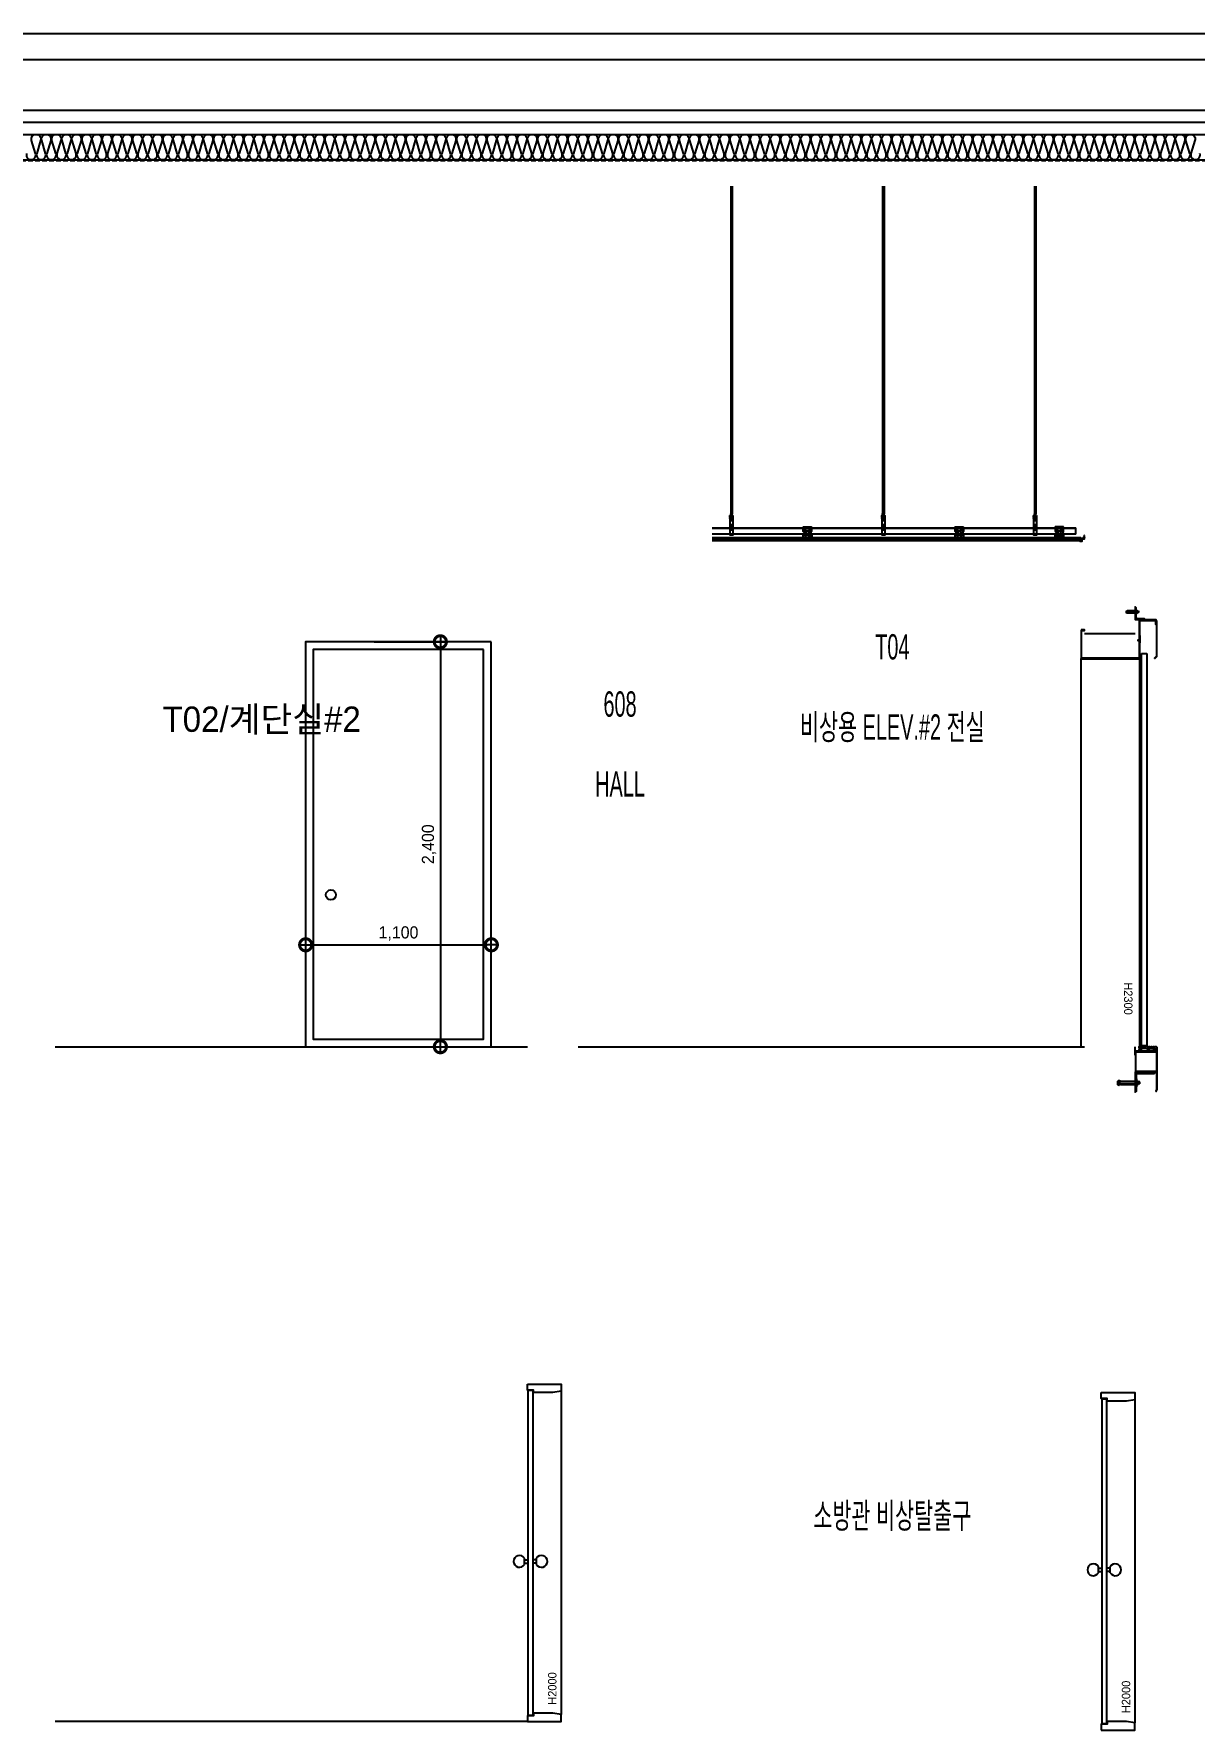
# Model space of a CAD drawing. Header units: millimetres. Extents: x -75040 to 92617, y -36837 to 48530.
# Drawn here: x 8575 to 15450, y 36200 to 46253 of the extents above; entities that cross this region are included whole.
import ezdxf
from ezdxf.enums import TextEntityAlignment as Align

# ---------------------------------------------------------------- set-up
doc = ezdxf.new("R2010")
doc.units = ezdxf.units.MM
doc.header["$LTSCALE"] = 60
doc.linetypes.add('HID', pattern=[2.3, 1.5, -0.8])
doc.layers.get('Defpoints').update_dxf_attribs({"color": 151})
for name, color, linetype in [('A-DIM', 7, 'Continuous'), ('A-DOOR-ELE', 5, 'Continuous'), ('A-ELE-8', 8, 'Continuous'), ('A-ETC-9', 9, 'Continuous'), ('A-FIN', 6, 'Continuous'), ('A-FIN-8', 8, 'Continuous'), ('A-FIN-STAIR', 6, 'Continuous'), ('A-HAT-WIREMESH', 9, 'g_mesh'), ('A-WID', 4, 'Continuous'), ('A-WP', 1, 'HID'), ('DOR', 4, 'Continuous'), ('ELE8_3', 8, 'Continuous'), ('FIN', 6, 'Continuous'), ('INSUL', 8, 'Continuous'), ('ISL', 251, 'Continuous'), ('STL4', 4, 'Continuous'), ('실링', 23, 'Continuous')]:
    doc.layers.add(name, color=color, linetype=linetype)
for name, color, linetype, plot in [('NOPLOT', 191, 'Continuous', False), ('NOPLOT-DIM', 191, 'Continuous', False), ('NOPLOT-TEXT', 11, 'Continuous', False)]:
    doc.layers.add(name, color=color, linetype=linetype, plot=plot)
doc.styles.add('Gdim', font='')
doc.styles.add('Gtx', font='')
doc.styles.get('Gdim').set_extended_font_data('Dotum')
doc.styles.get('Gtx').set_extended_font_data('Dotum')
doc.linetypes.add('g_mesh', pattern='A,10,-0.8,["X",Gdim,S=0.6,R=0,X=-0.15,Y=-0.3],-0.8', length=11.6)
doc.dimstyles.new('Gdim30(INT)', dxfattribs={"dimscale": 24, "dimtxt": 3, "dimasz": 1, "dimexe": 1.5, "dimexo": 2, "dimgap": 1, "dimtad": 1, "dimdec": 0, "dimzin": 0, "dimdsep": 46, "dimlunit": 6, "dimtxsty": 'Gdim', "dimblk": 'ToneDOT', "dimcen": 1.5, "dimdle": 1.5, "dimclrd": 1, "dimclre": 1, "dimclrt": 256, "dimadec": 1, "dimazin": 0, "dimtfac": 1, "dimtdec": 0, "dimtix": 1, "dimtmove": 2, "dimatfit": 3, "dimldrblk": 'DOT', "dimfxl": 1, "dimtolj": 1, "dimtzin": 0, "dimlwd": -1, "dimlwe": -1, "dimarcsym": 0})

# ---------------------------------------------------------------- blocks, each defined once
blk = doc.blocks.new('A$C5c2f2086')
at = {"layer": 'DOR'}
for p, q in [((259, 276), (259, 2600)), ((259, 2600), (289, 2600)), ((289, 2600), (289, 276)), ((288, 276), (258, 276)), ((268, 276), (268, 266)), ((268, 266), (278, 266)), ((278, 266), (278, 276))]:
    blk.add_line(p, q, dxfattribs=at)
at = {"layer": 'DOR', "elevation": 0}
for points in [[(-100, 2740), (-100, 2570), (-97, 2573), (-97, 2573), (-97, 2573), (-97, 2737), (-80, 2737), (-80, 2740)], [(-97, 2573), (-100, 2570), (248, 2570), (248, 2680), (236, 2680), (236, 2677), (245, 2677), (245, 2573), (-97, 2573)]]:
    blk.add_lwpolyline(points, close=True, dxfattribs=at)
at = {"layer": 'ELE8_3'}
for p, q in [((246, 2847), (164, 2847)), ((169, 2853), (174, 2853)), ((169, 2840), (169, 2853)), ((174, 2840), (169, 2840)), ((174, 2854), (174, 2853)), ((219, 2854), (174, 2854)), ((182, 2851), (174, 2853)), ((182, 2842), (174, 2840)), ((174, 2839), (174, 2840)), ((219, 2839), (174, 2839)), ((177, 2842), (177, 2851)), ((236, 2851), (177, 2851)), ((236, 2842), (177, 2842)), ((219, 2841), (179, 2841)), ((219, 2852), (180, 2852)), ((226, 2861), (227, 2861)), ((227, 2833), (226, 2833)), ((227, 2861), (227, 2833)), ((239, 2851), (236, 2851)), ((236, 2842), (239, 2842)), ((239, 2842), (239, 2851)), ((-100, 270), (-100, 2570)), ((248, 270), (248, 2570)), ((223, 243), (223, 122)), ((348, 243), (223, 243)), ((223, 240), (348, 240)), ((223, 125), (348, 125)), ((223, 122), (348, 122)), ((119, 45), (119, 66)), ((122, 60), (124, 68)), ((135, 62), (122, 67)), ((124, 44), (122, 51)), ((135, 50), (122, 44)), ((132, 56), (123, 59)), ((132, 56), (123, 53)), ((129, 67), (125, 68)), ((129, 45), (125, 43)), ((129, 67), (129, 66)), ((131, 65), (129, 66)), ((131, 47), (129, 46)), ((129, 45), (129, 46)), ((131, 66), (131, 65)), ((135, 64), (131, 66)), ((131, 46), (131, 47)), ((135, 47), (131, 46)), ((180, 64), (135, 64)), ((241, 62), (135, 62)), ((135, 50), (241, 50)), ((135, 47), (180, 47)), ((180, 64), (180, 63)), ((182, 63), (180, 63)), ((180, 47), (180, 49)), ((182, 49), (180, 49)), ((219, 64), (182, 64)), ((182, 64), (182, 63)), ((182, 47), (182, 49)), ((182, 47), (219, 47)), ((231, 80), (228, 80)), ((228, 80), (228, 32)), ((231, 32), (228, 32)), ((231, 32), (231, 80)), ((232, 65), (238, 65)), ((232, 61), (238, 61)), ((232, 51), (238, 51)), ((232, 46), (238, 46)), ((239, 48), (239, 63)), ((247, 62), (239, 62)), ((248, 61), (239, 61)), ((248, 51), (239, 51)), ((247, 50), (239, 50)), ((248, 61), (247, 62)), ((247, 50), (247, 62)), ((248, 51), (247, 50)), ((248, 51), (248, 61))]:
    blk.add_line(p, q, dxfattribs=at)
for centre, radius, start, end in [((121, 65), 2.18, 66.5713, 180), ((121, 46), 2.18, 180, 293.4287), ((123, 60), 1.09, 167.4712, 252.3499), ((123, 52), 1.09, 107.6501, 192.5288), ((125, 67), 1.09, 68.1986, 167.4712), ((125, 44), 1.09, 192.5288, 291.8014), ((235, 62), 4.14, 137.6649, 170.3543), ((235, 64), 4.14, 189.6457, 222.5519), ((244, 56), 13.1, 157.1519, 202.8481), ((235, 48), 4.14, 137.4481, 170.3543), ((235, 49), 4.14, 189.6457, 222.3351), ((235, 62), 4.14, 9.6457, 42.3351), ((235, 64), 4.14, 317.4481, 350.3543), ((226, 56), 13.1, 337.1519, 22.8481), ((235, 48), 4.14, 9.6457, 42.5519), ((235, 49), 4.14, 317.6649, 350.3543)]:
    blk.add_arc(centre, radius, start, end, dxfattribs=at)
at = {"layer": 'NOPLOT'}
blk.add_line((-80, 2720), (220, 2720), dxfattribs=at)
at = {"layer": 'STL4', "elevation": 0}
for points in [[(232, 2808), (231, 2809), (231, 2809), (230, 2809), (230, 2810), (229, 2810), (228, 2811), (228, 2811), (228, 2812), (227, 2812), (227, 2813), (226, 2814), (226, 2815), (226, 2816), (226, 2817), (226, 2817), (226, 2871), (220, 2877), (220, 2802), (283, 2802), (277, 2807), (236, 2807), (235, 2807), (234, 2807), (233, 2808), (232, 2808)], [(248, 2797), (342, 2797), (342, 2774), (346, 2774), (346, 2801), (244, 2801), (244, 2690), (248, 2690)], [(349, 2797), (347, 2797), (347, 2584), (336, 2573), (337, 2571), (349, 2583)], [(251, 2707), (249, 2707), (249, 2666), (251, 2666)], [(303, 252), (293, 252), (293, 259), (339, 259), (339, 252), (330, 252), (330, 245), (347, 245), (347, 260), (352, 260), (352, 265), (348, 270), (336, 270), (336, 267), (331, 267), (331, 270), (325, 270), (325, 267), (320, 267), (320, 270), (315, 270), (315, 267), (310, 267), (310, 270), (304, 270), (304, 267), (299, 267), (299, 270), (283, 270), (283, 259), (263, 259), (263, 270), (242, 270), (242, 263), (247, 263), (247, 252), (242, 252), (242, 245), (252, 245), (252, 260), (257, 260), (257, 245), (303, 245)], [(352, 259), (348, 259), (348, 240), (348, 17), (343, 8), (346, 5), (352, 16)]]:
    blk.add_lwpolyline(points, close=True, dxfattribs=at)
blk.add_lwpolyline([(340, 120), (220, 120), (220, 0), (228, 6), (228, 106, -0.416885), (234, 112), (334, 112)], format="xyb", close=True, dxfattribs=at)
at = {"layer": 'NOPLOT', "color": 1, "style": 'Gtx'}
blk.add_text('H2300', height=50, rotation=270, dxfattribs=at).set_placement((155, 652))
blk = doc.blocks.new('A$Ce6bcf35f')
at = {"layer": 'A-ELE-8', "ltscale": 20}
blk.add_line((282, 1958), (282, 42), dxfattribs=at)
at = {"layer": 'A-WID'}
for p, q in [((65, 932), (65, 968)), ((65, 960), (85, 960)), ((65, 940), (85, 940)), ((135, 960), (115, 960)), ((135, 940), (115, 940)), ((135, 932), (135, 968))]:
    blk.add_line(p, q, dxfattribs=at)
for points in [[(82, 2000), (282, 2000), (282, 1958), (282, 1958), (232, 1950), (218, 1950), (218, 1950), (117, 1950), (117, 1965), (82, 1965), (82, 1973), (82, 1973), (82, 2000)], [(85, 1962), (85, 38), (115, 38), (115, 1962)], [(82, 0), (282, 0), (282, 42), (282, 42), (232, 50), (218, 50), (218, 50), (117, 50), (117, 35), (82, 35), (82, 27), (82, 27), (82, 0)]]:
    blk.add_lwpolyline(points, close=True, dxfattribs=at)
for centre, start, end in [((35, 950), 31.0027, 328.9973), ((165, 950), 211.0027, 148.9973)]:
    blk.add_arc(centre, 35, start, end, dxfattribs=at)
at = {"layer": 'NOPLOT', "color": 1, "style": 'Gtx'}
blk.add_text('H2000', height=50, rotation=90, dxfattribs=at).set_placement((254, 100))
blk = doc.blocks.new('ToneDOT')
at = {"layer": 'A-DIM', "color": 1, "linetype": 'ByBlock'}
blk.add_line((1.5, 0), (-1.5, 0), dxfattribs=at)
at = {"layer": 'A-DIM', "color": 1, "linetype": 'ByBlock', "const_width": 3}
blk.add_lwpolyline([(0.375, 0, 1), (-0.375, 0, 1)], format="xyb", close=True, dxfattribs=at)
blk = doc.blocks.new('*D12')
at = {"layer": 'Defpoints', "color": 0, "transparency": 16777216}
for p in [(19876, 3418), (19876, 1018), (20316, 1018)]:
    blk.add_point(p, dxfattribs=at)
at = {"layer": 'NOPLOT-DIM', "color": 1, "transparency": 16777216}
for p, q in [((19924, 3418), (20352, 3418)), ((20316, 3394), (20316, 1042)), ((19924, 1018), (20352, 1018))]:
    blk.add_line(p, q, dxfattribs=at)
at = {"layer": 'NOPLOT-DIM', "color": 1, "transparency": 16777216, "xscale": 24, "yscale": 24, "zscale": 24}
for p, rotation in [((20316, 3418), 90), ((20316, 1018), 270)]:
    blk.add_blockref('ToneDOT', p, dxfattribs=dict(at, rotation=rotation))
at = {"layer": 'NOPLOT-DIM', "transparency": 16777216, "insert": (20249, 2218), "char_height": 72, "attachment_point": 5, "rotation": 90, "style": 'Gdim'}
blk.add_mtext('\\A1;2,400', dxfattribs=at)
blk = doc.blocks.new('_Dot')
at = {"color": 0, "linetype": 'ByBlock', "lineweight": -2}
blk.add_line((-0.5, 0), (-1, 0), dxfattribs=at)
at = {"color": 0, "linetype": 'ByBlock', "const_width": 0.5}
blk.add_lwpolyline([(-0.25, 0, 1), (0.25, 0, 1)], format="xyb", close=True, dxfattribs=at)
blk = doc.blocks.new('*D13')
at = {"layer": 'Defpoints', "color": 0, "transparency": 16777216}
for p in [(20618, 1622, 0), (19518, 1182, 0), (20618, 1182, 0)]:
    blk.add_point(p, dxfattribs=at)
at = {"layer": 'NOPLOT-DIM', "color": 1, "transparency": 16777216}
for p, q in [((19518, 1230, 0), (19518, 1658, 0)), ((19542, 1622, 0), (20594, 1622, 0)), ((20618, 1230, 0), (20618, 1658, 0))]:
    blk.add_line(p, q, dxfattribs=at)
at = {"layer": 'NOPLOT-DIM', "color": 1, "transparency": 16777216, "xscale": 24, "yscale": 24, "zscale": 24, "rotation": 180}
blk.add_blockref('ToneDOT', (19518, 1622, 0), dxfattribs=at)
at = {"layer": 'NOPLOT-DIM', "color": 1, "transparency": 16777216, "xscale": 24, "yscale": 24, "zscale": 24}
blk.add_blockref('ToneDOT', (20618, 1622, 0), dxfattribs=at)
at = {"layer": 'NOPLOT-DIM', "transparency": 16777216, "insert": (20068, 1689, 0), "char_height": 72, "attachment_point": 5, "style": 'Gdim'}
blk.add_mtext('\\A1;1,100', dxfattribs=at)
blk = doc.blocks.new('*U66')
at = {"layer": 'A-ETC-9'}
for p, q in [((357, 2025), (357, 84)), ((366, 2025), (366, 86)), ((1257, 2025), (1257, 84)), ((1266, 2025), (1266, 86)), ((2157, 2025), (2157, 84)), ((2166, 2025), (2166, 86)), ((351, 66), (351, 73)), ((351, 56), (351, 63)), ((369, 73), (354, 73)), ((354, 55), (356, 55)), ((356, 83), (367, 85)), ((356, 83), (357, 84)), ((356, 83), (357, 82)), ((356, 80), (367, 83)), ((356, 80), (357, 82)), ((356, 78), (367, 81)), ((356, 78), (357, 80)), ((356, 80), (357, 80)), ((356, 76), (367, 79)), ((356, 76), (357, 78)), ((356, 78), (357, 78)), ((356, 74), (367, 77)), ((356, 74), (357, 76)), ((356, 76), (357, 76)), ((356, 74), (357, 74)), ((356, 66), (356, 73)), ((356, 56), (356, 63)), ((356, 54), (357, 55)), ((356, 55), (357, 55)), ((356, 54), (363, 55)), ((356, 55), (366, 55)), ((356, 54), (357, 53)), ((356, 52), (367, 54)), ((356, 52), (357, 53)), ((356, 52), (357, 51)), ((356, 50), (367, 52)), ((356, 50), (357, 51)), ((356, 50), (357, 49)), ((356, 48), (367, 50)), ((356, 48), (357, 49)), ((356, 48), (357, 47)), ((356, 46), (367, 48)), ((356, 46), (357, 47)), ((356, 46), (357, 45)), ((356, 44), (367, 46)), ((356, 44), (357, 45)), ((356, 44), (357, 43)), ((357, 84), (366, 86)), ((357, 84), (366, 86)), ((357, 82), (366, 83)), ((357, 82), (366, 83)), ((357, 80), (366, 81)), ((357, 80), (366, 81)), ((357, 78), (366, 79)), ((357, 78), (366, 79)), ((357, 76), (366, 77)), ((357, 76), (366, 77)), ((357, 74), (366, 75)), ((357, 74), (366, 75)), ((357, 55), (358, 55)), ((357, 55), (358, 55)), ((357, 53), (366, 55)), ((357, 53), (366, 55)), ((357, 51), (366, 53)), ((357, 51), (366, 53)), ((357, 49), (366, 51)), ((357, 49), (366, 51)), ((357, 47), (366, 49)), ((357, 47), (366, 49)), ((357, 45), (366, 47)), ((357, 45), (366, 47)), ((357, 43), (366, 45)), ((357, 43), (366, 45)), ((357, 43), (366, 43)), ((361, 73), (367, 75)), ((366, 86), (367, 85)), ((366, 83), (367, 85)), ((366, 83), (367, 83)), ((366, 81), (367, 83)), ((366, 81), (367, 81)), ((366, 79), (367, 81)), ((366, 79), (367, 79)), ((366, 77), (367, 79)), ((366, 77), (367, 77)), ((366, 75), (367, 77)), ((366, 75), (367, 75)), ((366, 73), (367, 75)), ((366, 66), (366, 73)), ((366, 56), (366, 63)), ((366, 55), (369, 55)), ((366, 55), (367, 54)), ((366, 55), (366, 55)), ((366, 53), (367, 54)), ((366, 53), (367, 52)), ((366, 51), (367, 52)), ((366, 51), (367, 50)), ((366, 49), (367, 50)), ((366, 49), (367, 48)), ((366, 47), (367, 48)), ((366, 47), (367, 46)), ((366, 45), (367, 46)), ((366, 45), (366, 43)), ((371, 66), (371, 73)), ((371, 56), (371, 63)), ((1251, 66), (1251, 73)), ((1251, 56), (1251, 63)), ((1269, 73), (1254, 73)), ((1254, 55), (1256, 55)), ((1256, 83), (1267, 85)), ((1256, 83), (1257, 84)), ((1256, 83), (1257, 82)), ((1256, 80), (1267, 83)), ((1256, 80), (1257, 82)), ((1256, 78), (1267, 81)), ((1256, 78), (1257, 80)), ((1256, 80), (1257, 80)), ((1256, 76), (1267, 79)), ((1256, 76), (1257, 78)), ((1256, 78), (1257, 78)), ((1256, 74), (1267, 77)), ((1256, 74), (1257, 76)), ((1256, 76), (1257, 76)), ((1256, 74), (1257, 74)), ((1256, 66), (1256, 73)), ((1256, 56), (1256, 63)), ((1256, 54), (1257, 55)), ((1256, 55), (1257, 55)), ((1256, 54), (1263, 55)), ((1256, 55), (1266, 55)), ((1256, 54), (1257, 53)), ((1256, 52), (1267, 54)), ((1256, 52), (1257, 53)), ((1256, 52), (1257, 51)), ((1256, 50), (1267, 52)), ((1256, 50), (1257, 51)), ((1256, 50), (1257, 49)), ((1256, 48), (1267, 50)), ((1256, 48), (1257, 49)), ((1256, 48), (1257, 47)), ((1256, 46), (1267, 48)), ((1256, 46), (1257, 47)), ((1256, 46), (1257, 45)), ((1256, 44), (1267, 46)), ((1256, 44), (1257, 45)), ((1256, 44), (1257, 43)), ((1257, 84), (1266, 86)), ((1257, 84), (1266, 86)), ((1257, 82), (1266, 83)), ((1257, 82), (1266, 83)), ((1257, 80), (1266, 81)), ((1257, 80), (1266, 81)), ((1257, 78), (1266, 79)), ((1257, 78), (1266, 79)), ((1257, 76), (1266, 77)), ((1257, 76), (1266, 77)), ((1257, 74), (1266, 75)), ((1257, 74), (1266, 75)), ((1257, 55), (1258, 55)), ((1257, 55), (1258, 55)), ((1257, 53), (1266, 55)), ((1257, 53), (1266, 55)), ((1257, 51), (1266, 53)), ((1257, 51), (1266, 53)), ((1257, 49), (1266, 51)), ((1257, 49), (1266, 51)), ((1257, 47), (1266, 49)), ((1257, 47), (1266, 49)), ((1257, 45), (1266, 47)), ((1257, 45), (1266, 47)), ((1257, 43), (1266, 45)), ((1257, 43), (1266, 45)), ((1257, 43), (1266, 43)), ((1261, 73), (1267, 75)), ((1266, 86), (1267, 85)), ((1266, 83), (1267, 85)), ((1266, 83), (1267, 83)), ((1266, 81), (1267, 83)), ((1266, 81), (1267, 81)), ((1266, 79), (1267, 81)), ((1266, 79), (1267, 79)), ((1266, 77), (1267, 79)), ((1266, 77), (1267, 77)), ((1266, 75), (1267, 77)), ((1266, 75), (1267, 75)), ((1266, 73), (1267, 75)), ((1266, 66), (1266, 73)), ((1266, 56), (1266, 63)), ((1266, 55), (1269, 55)), ((1266, 55), (1267, 54)), ((1266, 55), (1266, 55)), ((1266, 53), (1267, 54)), ((1266, 53), (1267, 52)), ((1266, 51), (1267, 52)), ((1266, 51), (1267, 50)), ((1266, 49), (1267, 50)), ((1266, 49), (1267, 48)), ((1266, 47), (1267, 48)), ((1266, 47), (1267, 46)), ((1266, 45), (1267, 46)), ((1266, 45), (1266, 43)), ((1271, 66), (1271, 73)), ((1271, 56), (1271, 63)), ((2151, 66), (2151, 73)), ((2151, 56), (2151, 63)), ((2169, 73), (2154, 73)), ((2154, 55), (2156, 55)), ((2156, 83), (2167, 85)), ((2156, 83), (2157, 84)), ((2156, 83), (2157, 82)), ((2156, 80), (2167, 83)), ((2156, 80), (2157, 82)), ((2156, 78), (2167, 81)), ((2156, 78), (2157, 80)), ((2156, 80), (2157, 80)), ((2156, 76), (2167, 79)), ((2156, 76), (2157, 78)), ((2156, 78), (2157, 78)), ((2156, 74), (2167, 77)), ((2156, 74), (2157, 76)), ((2156, 76), (2157, 76)), ((2156, 74), (2157, 74)), ((2156, 66), (2156, 73)), ((2156, 56), (2156, 63)), ((2156, 54), (2157, 55)), ((2156, 55), (2157, 55)), ((2156, 54), (2163, 55)), ((2156, 55), (2166, 55)), ((2156, 54), (2157, 53)), ((2156, 52), (2167, 54)), ((2156, 52), (2157, 53)), ((2156, 52), (2157, 51)), ((2156, 50), (2167, 52)), ((2156, 50), (2157, 51)), ((2156, 50), (2157, 49)), ((2156, 48), (2167, 50)), ((2156, 48), (2157, 49)), ((2156, 48), (2157, 47)), ((2156, 46), (2167, 48)), ((2156, 46), (2157, 47)), ((2156, 46), (2157, 45)), ((2156, 44), (2167, 46)), ((2156, 44), (2157, 45)), ((2156, 44), (2157, 43)), ((2157, 84), (2166, 86)), ((2157, 84), (2166, 86)), ((2157, 82), (2166, 83)), ((2157, 82), (2166, 83)), ((2157, 80), (2166, 81)), ((2157, 80), (2166, 81)), ((2157, 78), (2166, 79)), ((2157, 78), (2166, 79)), ((2157, 76), (2166, 77)), ((2157, 76), (2166, 77)), ((2157, 74), (2166, 75)), ((2157, 74), (2166, 75)), ((2157, 55), (2158, 55)), ((2157, 55), (2158, 55)), ((2157, 53), (2166, 55)), ((2157, 53), (2166, 55)), ((2157, 51), (2166, 53)), ((2157, 51), (2166, 53)), ((2157, 49), (2166, 51)), ((2157, 49), (2166, 51)), ((2157, 47), (2166, 49)), ((2157, 47), (2166, 49)), ((2157, 45), (2166, 47)), ((2157, 45), (2166, 47)), ((2157, 43), (2166, 45)), ((2157, 43), (2166, 45)), ((2157, 43), (2166, 43)), ((2161, 73), (2167, 75)), ((2166, 86), (2167, 85)), ((2166, 83), (2167, 85)), ((2166, 83), (2167, 83)), ((2166, 81), (2167, 83)), ((2166, 81), (2167, 81)), ((2166, 79), (2167, 81)), ((2166, 79), (2167, 79)), ((2166, 77), (2167, 79)), ((2166, 77), (2167, 77)), ((2166, 75), (2167, 77)), ((2166, 75), (2167, 75)), ((2166, 73), (2167, 75)), ((2166, 66), (2166, 73)), ((2166, 56), (2166, 63)), ((2166, 55), (2169, 55)), ((2166, 55), (2167, 54)), ((2166, 55), (2166, 55)), ((2166, 53), (2167, 54)), ((2166, 53), (2167, 52)), ((2166, 51), (2167, 52)), ((2166, 51), (2167, 50)), ((2166, 49), (2167, 50)), ((2166, 49), (2167, 48)), ((2166, 47), (2167, 48)), ((2166, 47), (2167, 46)), ((2166, 45), (2167, 46)), ((2166, 45), (2166, 43)), ((2171, 66), (2171, 73)), ((2171, 56), (2171, 63)), ((791, 0), (791, -34)), ((791, 0), (831, 0)), ((791, -34), (795, -36)), ((795, -41), (811, -11)), ((827, -36), (795, -36)), ((795, -41), (827, -41)), ((827, -41), (811, -11)), ((831, -34), (827, -36)), ((831, 0), (831, -34)), ((1691, 0), (1691, -34)), ((1691, 0), (1731, 0)), ((1691, -34), (1695, -36)), ((1695, -41), (1711, -11)), ((1727, -36), (1695, -36)), ((1695, -41), (1727, -41)), ((1727, -41), (1711, -11)), ((1731, -34), (1727, -36)), ((1731, 0), (1731, -34))]:
    blk.add_line(p, q, dxfattribs=at)
at = {"layer": 'A-ETC-9', "elevation": 0}
for points in [[(351, 65), (371, 65), (371, -40), (351, -40), (351, 65)], [(351, 63), (371, 63)], [(351, 19), (371, 19)], [(1251, 65), (1271, 65), (1271, -40), (1251, -40), (1251, 65)], [(1251, 63), (1271, 63)], [(1251, 19), (1271, 19)], [(2151, 65), (2171, 65), (2171, -40), (2151, -40), (2151, 65)], [(2151, 63), (2171, 63)], [(2151, 19), (2171, 19)]]:
    blk.add_lwpolyline(points, dxfattribs=at)
for points in [[(794, -29), (794, -41), (788, -41), (788, -43), (834, -43), (834, -41), (829, -41), (829, -29), (836, -20), (836, 5, 0.414214), (834, 6), (788, 6, 0.414214), (787, 5), (787, -20)], [(1694, -29), (1694, -41), (1688, -41), (1688, -43), (1734, -43), (1734, -41), (1729, -41), (1729, -29), (1736, -20), (1736, 5, 0.414214), (1734, 6), (1688, 6, 0.414214), (1687, 5), (1687, -20)], [(825, -53), (818, -53, 0.275955), (818, -54), (817, -55, -0.275955), (816, -55), (806, -55, -0.275955), (805, -55), (805, -54, 0.275955), (804, -53), (798, -53, 0.275955), (797, -54), (796, -55, -0.275955), (795, -55), (788, -55, -0.414214), (787, -54), (787, -39, -0.414214), (788, -38), (791, -38, -0.414214), (792, -39), (792, -40), (793, -40), (793, -39, 0.414214), (791, -37), (788, -37, 0.414214), (786, -39), (786, -55, 0.414214), (787, -56), (796, -56, 0.275955), (797, -55), (797, -55, -0.275955), (798, -54), (803, -54, -0.275955), (804, -55), (805, -55, 0.275955), (806, -56), (817, -56, 0.275955), (818, -55), (818, -55, -0.275955), (819, -54), (824, -54, -0.275955), (825, -55), (825, -55, 0.275955), (826, -56), (835, -56, 0.414214), (836, -55), (836, -39, 0.414214), (834, -37), (831, -37, 0.414214), (829, -39), (829, -40), (830, -40), (830, -39, -0.414214), (831, -38), (834, -38, -0.414214), (835, -39), (835, -54, -0.414214), (834, -55), (827, -55, -0.275955), (826, -55), (825, -54, 0.275955)], [(1725, -53), (1718, -53, 0.275955), (1718, -54), (1717, -55, -0.275955), (1716, -55), (1706, -55, -0.275955), (1705, -55), (1705, -54, 0.275955), (1704, -53), (1698, -53, 0.275955), (1697, -54), (1696, -55, -0.275955), (1695, -55), (1688, -55, -0.414214), (1687, -54), (1687, -39, -0.414214), (1688, -38), (1691, -38, -0.414214), (1692, -39), (1692, -40), (1693, -40), (1693, -39, 0.414214), (1691, -37), (1688, -37, 0.414214), (1686, -39), (1686, -55, 0.414214), (1687, -56), (1696, -56, 0.275955), (1697, -55), (1697, -55, -0.275955), (1698, -54), (1703, -54, -0.275955), (1704, -55), (1705, -55, 0.275955), (1706, -56), (1717, -56, 0.275955), (1718, -55), (1718, -55, -0.275955), (1719, -54), (1724, -54, -0.275955), (1725, -55), (1725, -55, 0.275955), (1726, -56), (1735, -56, 0.414214), (1736, -55), (1736, -39, 0.414214), (1734, -37), (1731, -37, 0.414214), (1729, -39), (1729, -40), (1730, -40), (1730, -39, -0.414214), (1731, -38), (1734, -38, -0.414214), (1735, -39), (1735, -54, -0.414214), (1734, -55), (1727, -55, -0.275955), (1726, -55), (1725, -54, 0.275955)]]:
    blk.add_lwpolyline(points, format="xyb", close=True, dxfattribs=at)
at = {"layer": 'A-ETC-9'}
for points in [[(793, -3), (793, -17, 0.414214), (794, -18), (797, -18, 0.414214), (798, -17), (798, -3, 0.414214), (797, -2), (794, -2, 0.414214)], [(829, -3), (829, -17, -0.414214), (828, -18), (825, -18, -0.414214), (824, -17), (824, -3, -0.414214), (825, -2), (828, -2, -0.414214)], [(1693, -3), (1693, -17, 0.414214), (1694, -18), (1697, -18, 0.414214), (1698, -17), (1698, -3, 0.414214), (1697, -2), (1694, -2, 0.414214)], [(1729, -3), (1729, -17, -0.414214), (1728, -18), (1725, -18, -0.414214), (1724, -17), (1724, -3, -0.414214), (1725, -2), (1728, -2, -0.414214)]]:
    blk.add_lwpolyline(points, format="xyb", close=True, dxfattribs=at)
for centre in [(361, 8), (1261, 8), (2161, 8), (361, -10), (1261, -10), (2161, -10)]:
    blk.add_circle(centre, 2.5, dxfattribs=at)
for centre, radius, start, end in [((354, 69), 4.07, 52.1211, 127.8789), ((354, 69), 4, 231.3178, 308.6822), ((354, 59), 4.07, 52.1211, 127.8789), ((354, 59), 4, 231.3178, 308.6822), ((361, 58), 15, 70.5288, 109.4712), ((361, 80), 15, 250.5288, 289.4712), ((361, 48), 15, 70.5288, 109.4712), ((361, 70), 15, 250.5288, 289.4712), ((369, 69), 4.07, 52.1211, 127.8789), ((369, 69), 4, 231.3178, 308.6822), ((369, 59), 4.07, 52.1211, 127.8789), ((369, 59), 4, 231.3178, 308.6822), ((1254, 69), 4.07, 52.1211, 127.8789), ((1254, 69), 4, 231.3178, 308.6822), ((1254, 59), 4.07, 52.1211, 127.8789), ((1254, 59), 4, 231.3178, 308.6822), ((1261, 58), 15, 70.5288, 109.4712), ((1261, 80), 15, 250.5288, 289.4712), ((1261, 48), 15, 70.5288, 109.4712), ((1261, 70), 15, 250.5288, 289.4712), ((1269, 69), 4.07, 52.1211, 127.8789), ((1269, 69), 4, 231.3178, 308.6822), ((1269, 59), 4.07, 52.1211, 127.8789), ((1269, 59), 4, 231.3178, 308.6822), ((2154, 69), 4.07, 52.1211, 127.8789), ((2154, 69), 4, 231.3178, 308.6822), ((2154, 59), 4.07, 52.1211, 127.8789), ((2154, 59), 4, 231.3178, 308.6822), ((2161, 58), 15, 70.5288, 109.4712), ((2161, 80), 15, 250.5288, 289.4712), ((2161, 48), 15, 70.5288, 109.4712), ((2161, 70), 15, 250.5288, 289.4712), ((2169, 69), 4.07, 52.1211, 127.8789), ((2169, 69), 4, 231.3178, 308.6822), ((2169, 59), 4.07, 52.1211, 127.8789), ((2169, 59), 4, 231.3178, 308.6822)]:
    blk.add_arc(centre, radius, start, end, dxfattribs=at)
blk = doc.blocks.new('A$C9907ef45')
at = {"layer": 'A-DOOR-ELE', "elevation": 0}
for points in [[(1136, 2436), (36, 2436), (36, 36), (1136, 36)], [(1091, 2391), (81, 2391), (81, 81), (1091, 81)]]:
    blk.add_lwpolyline(points, close=True, dxfattribs=at)
at = {"layer": 'A-DOOR-ELE'}
blk.add_circle((186, 936, 0), 30, dxfattribs=at)
at = {"layer": 'NOPLOT-DIM'}
for base, p1, p2, angle, picture, middle in [((834.4, 36), (394.5, 2436), (394.5, 36), 90, '*D12', (767.4, 1236)), ((1136, 639.9, 0), (36, 200, 0), (1136, 200, 0), 180, '*D13', (586, 706.9, 0))]:
    dim = blk.add_linear_dim(base=base, p1=p1, p2=p2, angle=angle, dimstyle='Gdim30(INT)', dxfattribs=at)
    dim.commit()
    dim.dimension.update_dxf_attribs({"geometry": picture, "text_midpoint": middle, "insert": (-19481.6, -981.6)})

msp = doc.modelspace()

# ---------------------------------------------------------------- linework, layer by layer
at = {"color": 1}
for p, q in [((14798, 43273.5, 0), (14798, 43269.7, 0)), ((14798, 43273.5), (14798, 43269.7)), ((14804.7, 43271.6, 0), (14798, 43272.9, 0)), ((14804.7, 43271.6), (14798, 43272.9)), ((14804.7, 43271.6, 0), (14798, 43270.3, 0)), ((14804.7, 43271.6), (14798, 43270.3))]:
    msp.add_line(p, q, dxfattribs=at)
at = {"color": 1, "const_width": 0.1, "elevation": 0}
for points in [[(14793.6, 43271.6), (14792.7, 43271.6)], [(14804.7, 43271.6), (14794.7, 43271.6)], [(14806.8, 43271.6), (14805.8, 43271.6)]]:
    msp.add_lwpolyline(points, dxfattribs=at)
at = {"color": 1, "const_width": 0.1}
for points in [[(14793.6, 43271.6), (14792.7, 43271.6)], [(14804.7, 43271.6), (14794.7, 43271.6)], [(14806.8, 43271.6), (14805.8, 43271.6)]]:
    msp.add_lwpolyline(points, dxfattribs=at)
at = {"color": 1}
for centre, radius, start, end in [((14798, 43271.6, 0), 1.87, 90, 168.20687), ((14798, 43271.6), 1.87, 90, 168.20687), ((14796.1, 43271.6, 0), 0.384, 275.89656, 84.10344), ((14796.1, 43271.6), 0.384, 275.89656, 84.10344), ((14798, 43271.6, 0), 1.87, 191.79313, 270), ((14798, 43271.6), 1.87, 191.79313, 270)]:
    msp.add_arc(centre, radius, start, end, dxfattribs=at)
at = {"layer": 'A-ELE-8'}
msp.add_line((12594.9, 43259.5), (14778.9, 43259.5), dxfattribs=at)
at = {"layer": 'A-ETC-9'}
for p, q in [((12594.9, 43325, 0), (14748.9, 43325, 0)), ((12594.9, 43323, 0), (14748.9, 43323, 0)), ((12594.9, 43291, 0), (14748.9, 43291, 0)), ((14748.9, 43289, 0), (12594.9, 43289, 0)), ((14631.6, 43325), (14631.6, 43291)), ((14631.6, 43325), (14671.6, 43325)), ((14631.6, 43291), (14635.6, 43289)), ((14635.6, 43284.5), (14651.6, 43314.3)), ((14667.6, 43289), (14635.6, 43289)), ((14635.6, 43284.5), (14667.6, 43284.5)), ((14667.6, 43284.5), (14651.6, 43314.3)), ((14671.6, 43291), (14667.6, 43289)), ((14671.6, 43325), (14671.6, 43291)), ((14748.9, 43289), (14748.9, 43325))]:
    msp.add_line(p, q, dxfattribs=at)
at = {"layer": 'A-ETC-9', "elevation": 0}
for points in [[(14634, 43295.9), (14634, 43284.5), (14628.4, 43284.5), (14628.4, 43282.5), (14674.8, 43282.5), (14674.8, 43284.5), (14669.2, 43284.5), (14669.2, 43295.9), (14676.1, 43304.7), (14676.1, 43329.8, 0.4142136), (14674.4, 43331.5), (14628.8, 43331.5, 0.4142136), (14627.1, 43329.8), (14627.1, 43304.7)], [(14665, 43271.8), (14658.9, 43271.8, 0.2759551), (14658, 43271.2), (14657.5, 43270.4, -0.2759551), (14656.7, 43269.8), (14646.6, 43269.8, -0.2759551), (14645.7, 43270.4), (14645.2, 43271.2, 0.2759551), (14644.3, 43271.8), (14638.2, 43271.8, 0.2759551), (14637.3, 43271.2), (14636.8, 43270.4, -0.2759551), (14636, 43269.8), (14628.4, 43269.8, -0.4142136), (14627.4, 43270.8), (14627.4, 43286.3, -0.4142136), (14628.3, 43287.2), (14631.6, 43287.2, -0.4142136), (14632.4, 43286.3), (14632.4, 43284.7), (14633.3, 43284.7), (14633.3, 43286.3, 0.4142136), (14631.6, 43288), (14628.3, 43288, 0.4142136), (14626.6, 43286.3), (14626.6, 43270, 0.4142136), (14627.6, 43269), (14636.5, 43269, 0.2759551), (14637.3, 43269.5), (14637.8, 43270.4, -0.2759551), (14638.7, 43270.9), (14643.8, 43270.9, -0.2759551), (14644.7, 43270.4), (14645.2, 43269.5, 0.2759551), (14646.1, 43269), (14657.2, 43269, 0.2759551), (14658, 43269.5), (14658.5, 43270.4, -0.2759551), (14659.4, 43270.9), (14664.5, 43270.9, -0.2759551), (14665.4, 43270.4), (14665.9, 43269.5, 0.2759551), (14666.8, 43269), (14675.6, 43269, 0.4142136), (14676.6, 43270), (14676.6, 43286.3, 0.4142136), (14674.9, 43288), (14671.6, 43288, 0.4142136), (14669.9, 43286.3), (14669.9, 43284.7), (14670.8, 43284.7), (14670.8, 43286.3, -0.4142136), (14671.6, 43287.2), (14674.9, 43287.2, -0.4142136), (14675.8, 43286.3), (14675.8, 43270.8, -0.4142136), (14674.8, 43269.8), (14667.3, 43269.8, -0.2759551), (14666.4, 43270.4), (14665.9, 43271.2, 0.2759551)], [(14633.7, 43322), (14633.7, 43307.9, 0.4142136), (14634.7, 43306.9), (14637.5, 43306.9, 0.4142136), (14638.5, 43307.9), (14638.5, 43322, 0.4142136), (14637.5, 43323), (14634.7, 43323, 0.4142136)], [(14669.5, 43322), (14669.5, 43307.9, -0.4142136), (14668.5, 43306.9), (14665.7, 43306.9, -0.4142136), (14664.7, 43307.9), (14664.7, 43322, -0.4142136), (14665.7, 43323), (14668.5, 43323, -0.4142136)]]:
    msp.add_lwpolyline(points, format="xyb", close=True, dxfattribs=at)
at = {"layer": 'A-FIN'}
for p, q in [((24392, 45800), (4118, 45800)), ((8700, 40250), (11500, 40250)), ((11800, 40250), (14800, 40250)), ((15100, 40200), (15100, 40250))]:
    msp.add_line(p, q, dxfattribs=at)
at = {"layer": 'A-FIN-8'}
for p, q in [((3608, 45658), (24492, 45658)), ((3618.2, 45508), (24481.8, 45508))]:
    msp.add_line(p, q, dxfattribs=at)
at = {"layer": 'A-FIN-STAIR'}
msp.add_line((11500, 36250), (8700, 36250), dxfattribs=at)
at = {"layer": 'A-HAT-WIREMESH', "ltscale": 0.6}
msp.add_line((24392, 45729), (3950, 45729), dxfattribs=at)
at = {"layer": 'A-WP', "ltscale": 0.3}
msp.add_line((3615.1, 45503), (24484.9, 45503), dxfattribs=at)
at = {"layer": 'FIN', "color": 5, "linetype": 'Continuous'}
msp.add_lwpolyline([(14800, 43279.6), (14798, 43279.6), (14798, 43263.6), (14784.6, 43263.6), (14784.6, 43249.2), (14774.1, 43249.2), (14774.1, 43250), (14772.3, 43250), (14772.3, 43247.2), (14786.6, 43247.2), (14786.6, 43261.6), (14800, 43261.6)], close=True, dxfattribs=at)
at = {"layer": 'INSUL'}
for p, q in [((24250, 46253.3), (3578, 46253.3)), ((24392, 46100), (3600, 46100))]:
    msp.add_line(p, q, dxfattribs=at)
at = {"layer": 'ISL'}
msp.add_lwpolyline([(8531.5, 45544.4, 1.3725934), (8584.5, 45544.4), (8561.5, 45621.6, -0.5092668), (8588, 45658, -0.5092668), (8614.5, 45621.6), (8591.5, 45544.4, 1.3725934), (8644.5, 45544.4), (8621.5, 45621.6, -0.5092668), (8648, 45658, -0.5092668), (8674.5, 45621.6), (8651.5, 45544.4, 1.3725934), (8704.5, 45544.4), (8681.5, 45621.6, -0.5092668), (8708, 45658, -0.5092668), (8734.5, 45621.6), (8711.5, 45544.4, 1.3725934), (8764.5, 45544.4), (8741.5, 45621.6, -0.5092668), (8768, 45658, -0.5092668), (8794.5, 45621.6), (8771.5, 45544.4, 1.3725934), (8824.5, 45544.4), (8801.5, 45621.6, -0.5092668), (8828, 45658, -0.5092668), (8854.5, 45621.6), (8831.5, 45544.4, 1.3725934), (8884.5, 45544.4), (8861.5, 45621.6, -0.5092668), (8888, 45658, -0.5092668), (8914.5, 45621.6), (8891.5, 45544.4, 1.3725934), (8944.5, 45544.4), (8921.5, 45621.6, -0.5092668), (8948, 45658, -0.5092668), (8974.5, 45621.6), (8951.5, 45544.4, 1.3725934), (9004.5, 45544.4), (8981.5, 45621.6, -0.5092668), (9008, 45658, -0.5092668), (9034.5, 45621.6), (9011.5, 45544.4, 1.3725934), (9064.5, 45544.4), (9041.5, 45621.6, -0.5092668), (9068, 45658, -0.5092668), (9094.5, 45621.6), (9071.5, 45544.4, 1.3725934), (9124.5, 45544.4), (9101.5, 45621.6, -0.5092668), (9128, 45658, -0.5092668), (9154.5, 45621.6), (9131.5, 45544.4, 1.3725934), (9184.5, 45544.4), (9161.5, 45621.6, -0.5092668), (9188, 45658, -0.5092668), (9214.5, 45621.6), (9191.5, 45544.4, 1.3725934), (9244.5, 45544.4), (9221.5, 45621.6, -0.5092668), (9248, 45658, -0.5092668), (9274.5, 45621.6), (9251.5, 45544.4, 1.3725934), (9304.5, 45544.4), (9281.5, 45621.6, -0.5092668), (9308, 45658, -0.5092668), (9334.5, 45621.6), (9311.5, 45544.4, 1.3725934), (9364.5, 45544.4), (9341.5, 45621.6, -0.5092668), (9368, 45658, -0.5092668), (9394.5, 45621.6), (9371.5, 45544.4, 1.3725934), (9424.5, 45544.4), (9401.5, 45621.6, -0.5092668), (9428, 45658, -0.5092668), (9454.5, 45621.6), (9431.5, 45544.4, 1.3725934), (9484.5, 45544.4), (9461.5, 45621.6, -0.5092668), (9488, 45658, -0.5092668), (9514.5, 45621.6), (9491.5, 45544.4, 1.3725934), (9544.5, 45544.4), (9521.5, 45621.6, -0.5092668), (9548, 45658, -0.5092668), (9574.5, 45621.6), (9551.5, 45544.4, 1.3725934), (9604.5, 45544.4), (9581.5, 45621.6, -0.5092668), (9608, 45658, -0.5092668), (9634.5, 45621.6), (9611.5, 45544.4, 1.3725934), (9664.5, 45544.4), (9641.5, 45621.6, -0.5092668), (9668, 45658, -0.5092668), (9694.5, 45621.6), (9671.5, 45544.4, 1.3725934), (9724.5, 45544.4), (9701.5, 45621.6, -0.5092668), (9728, 45658, -0.5092668), (9754.5, 45621.6), (9731.5, 45544.4, 1.3725934), (9784.5, 45544.4), (9761.5, 45621.6, -0.5092668), (9788, 45658, -0.5092668), (9814.5, 45621.6), (9791.5, 45544.4, 1.3725934), (9844.5, 45544.4), (9821.5, 45621.6, -0.5092668), (9848, 45658, -0.5092668), (9874.5, 45621.6), (9851.5, 45544.4, 1.3725934), (9904.5, 45544.4), (9881.5, 45621.6, -0.5092668), (9908, 45658, -0.5092668), (9934.5, 45621.6), (9911.5, 45544.4, 1.3725934), (9964.5, 45544.4), (9941.5, 45621.6, -0.5092668), (9968, 45658, -0.5092668), (9994.5, 45621.6), (9971.5, 45544.4, 1.3725934), (10024.5, 45544.4), (10001.5, 45621.6, -0.5092668), (10028, 45658, -0.5092668), (10054.5, 45621.6), (10031.5, 45544.4, 1.3725934), (10084.5, 45544.4), (10061.5, 45621.6, -0.5092668), (10088, 45658, -0.5092668), (10114.5, 45621.6), (10091.5, 45544.4, 1.3725934), (10144.5, 45544.4), (10121.5, 45621.6, -0.5092668), (10148, 45658, -0.5092668), (10174.5, 45621.6), (10151.5, 45544.4, 1.3725934), (10204.5, 45544.4), (10181.5, 45621.6, -0.5092668), (10208, 45658, -0.5092668), (10234.5, 45621.6), (10211.5, 45544.4, 1.3725934), (10264.5, 45544.4), (10241.5, 45621.6, -0.5092668), (10268, 45658, -0.5092668), (10294.5, 45621.6), (10271.5, 45544.4, 1.3725934), (10324.5, 45544.4), (10301.5, 45621.6, -0.5092668), (10328, 45658, -0.5092668), (10354.5, 45621.6), (10331.5, 45544.4, 1.3725934), (10384.5, 45544.4), (10361.5, 45621.6, -0.5092668), (10388, 45658, -0.5092668), (10414.5, 45621.6), (10391.5, 45544.4, 1.3725934), (10444.5, 45544.4), (10421.5, 45621.6, -0.5092668), (10448, 45658, -0.5092668), (10474.5, 45621.6), (10451.5, 45544.4, 1.3725934), (10504.5, 45544.4), (10481.5, 45621.6, -0.5092668), (10508, 45658, -0.5092668), (10534.5, 45621.6), (10511.5, 45544.4, 1.3725934), (10564.5, 45544.4), (10541.5, 45621.6, -0.5092668), (10568, 45658, -0.5092668), (10594.5, 45621.6), (10571.5, 45544.4, 1.3725934), (10624.5, 45544.4), (10601.5, 45621.6, -0.5092668), (10628, 45658, -0.5092668), (10654.5, 45621.6), (10631.5, 45544.4, 1.3725934), (10684.5, 45544.4), (10661.5, 45621.6, -0.5092668), (10688, 45658, -0.5092668), (10714.5, 45621.6), (10691.5, 45544.4, 1.3725934), (10744.5, 45544.4), (10721.5, 45621.6, -0.5092668), (10748, 45658, -0.5092668), (10774.5, 45621.6), (10751.5, 45544.4, 1.3725934), (10804.5, 45544.4), (10781.5, 45621.6, -0.5092668), (10808, 45658, -0.5092668), (10834.5, 45621.6), (10811.5, 45544.4, 1.3725934), (10864.5, 45544.4), (10841.5, 45621.6, -0.5092668), (10868, 45658, -0.5092668), (10894.5, 45621.6), (10871.5, 45544.4, 1.3725934), (10924.5, 45544.4), (10901.5, 45621.6, -0.5092668), (10928, 45658, -0.5092668), (10954.5, 45621.6), (10931.5, 45544.4, 1.3725934), (10984.5, 45544.4), (10961.5, 45621.6, -0.5092668), (10988, 45658, -0.5092668), (11014.5, 45621.6), (10991.5, 45544.4, 1.3725934), (11044.5, 45544.4), (11021.5, 45621.6, -0.5092668), (11048, 45658, -0.5092668), (11074.5, 45621.6), (11051.5, 45544.4, 1.3725934), (11104.5, 45544.4), (11081.5, 45621.6, -0.5092668), (11108, 45658, -0.5092668), (11134.5, 45621.6), (11111.5, 45544.4, 1.3725934), (11164.5, 45544.4), (11141.5, 45621.6, -0.5092668), (11168, 45658, -0.5092668), (11194.5, 45621.6), (11171.5, 45544.4, 1.3725934), (11224.5, 45544.4), (11201.5, 45621.6, -0.5092668), (11228, 45658, -0.5092668), (11254.5, 45621.6), (11231.5, 45544.4, 1.3725934), (11284.5, 45544.4), (11261.5, 45621.6, -0.5092668), (11288, 45658, -0.5092668), (11314.5, 45621.6), (11291.5, 45544.4, 1.3725934), (11344.5, 45544.4), (11321.5, 45621.6, -0.5092668), (11348, 45658, -0.5092668), (11374.5, 45621.6), (11351.5, 45544.4, 1.3725934), (11404.5, 45544.4), (11381.5, 45621.6, -0.5092668), (11408, 45658, -0.5092668), (11434.5, 45621.6), (11411.5, 45544.4, 1.3725934), (11464.5, 45544.4), (11441.5, 45621.6, -0.5092668), (11468, 45658, -0.5092668), (11494.5, 45621.6), (11471.5, 45544.4, 1.3725934), (11524.5, 45544.4), (11501.5, 45621.6, -0.5092668), (11528, 45658, -0.5092668), (11554.5, 45621.6), (11531.5, 45544.4, 1.3725934), (11584.5, 45544.4), (11561.5, 45621.6, -0.5092668), (11588, 45658, -0.5092668), (11614.5, 45621.6), (11591.5, 45544.4, 1.3725934), (11644.5, 45544.4), (11621.5, 45621.6, -0.5092668), (11648, 45658, -0.5092668), (11674.5, 45621.6), (11651.5, 45544.4, 1.3725934), (11704.5, 45544.4), (11681.5, 45621.6, -0.5092668), (11708, 45658, -0.5092668), (11734.5, 45621.6), (11711.5, 45544.4, 1.3725934), (11764.5, 45544.4), (11741.5, 45621.6, -0.5092668), (11768, 45658, -0.5092668), (11794.5, 45621.6), (11771.5, 45544.4, 1.3725934), (11824.5, 45544.4), (11801.5, 45621.6, -0.5092668), (11828, 45658, -0.5092668), (11854.5, 45621.6), (11831.5, 45544.4, 1.3725934), (11884.5, 45544.4), (11861.5, 45621.6, -0.5092668), (11888, 45658, -0.5092668), (11914.5, 45621.6), (11891.5, 45544.4, 1.3725934), (11944.5, 45544.4), (11921.5, 45621.6, -0.5092668), (11948, 45658, -0.5092668), (11974.5, 45621.6), (11951.5, 45544.4, 1.3725934), (12004.5, 45544.4), (11981.5, 45621.6, -0.5092668), (12008, 45658, -0.5092668), (12034.5, 45621.6), (12011.5, 45544.4, 1.3725934), (12064.5, 45544.4), (12041.5, 45621.6, -0.5092668), (12068, 45658, -0.5092668), (12094.5, 45621.6), (12071.5, 45544.4, 1.3725934), (12124.5, 45544.4), (12101.5, 45621.6, -0.5092668), (12128, 45658, -0.5092668), (12154.5, 45621.6), (12131.5, 45544.4, 1.3725934), (12184.5, 45544.4), (12161.5, 45621.6, -0.5092668), (12188, 45658, -0.5092668), (12214.5, 45621.6), (12191.5, 45544.4, 1.3725934), (12244.5, 45544.4), (12221.5, 45621.6, -0.5092668), (12248, 45658, -0.5092668), (12274.5, 45621.6), (12251.5, 45544.4, 1.3725934), (12304.5, 45544.4), (12281.5, 45621.6, -0.5092668), (12308, 45658, -0.5092668), (12334.5, 45621.6), (12311.5, 45544.4, 1.3725934), (12364.5, 45544.4), (12341.5, 45621.6, -0.5092668), (12368, 45658, -0.5092668), (12394.5, 45621.6), (12371.5, 45544.4, 1.3725934), (12424.5, 45544.4), (12401.5, 45621.6, -0.5092668), (12428, 45658, -0.5092668), (12454.5, 45621.6), (12431.5, 45544.4, 1.3725934), (12484.5, 45544.4), (12461.5, 45621.6, -0.5092668), (12488, 45658, -0.5092668), (12514.5, 45621.6), (12491.5, 45544.4, 1.3725934), (12544.5, 45544.4), (12521.5, 45621.6, -0.5092668), (12548, 45658, -0.5092668), (12574.5, 45621.6), (12551.5, 45544.4, 1.3725934), (12604.5, 45544.4), (12581.5, 45621.6, -0.5092668), (12608, 45658, -0.5092668), (12634.5, 45621.6), (12611.5, 45544.4, 1.3725934), (12664.5, 45544.4), (12641.5, 45621.6, -0.5092668), (12668, 45658, -0.5092668), (12694.5, 45621.6), (12671.5, 45544.4, 1.3725934), (12724.5, 45544.4), (12701.5, 45621.6, -0.5092668), (12728, 45658, -0.5092668), (12754.5, 45621.6), (12731.5, 45544.4, 1.3725934), (12784.5, 45544.4), (12761.5, 45621.6, -0.5092668), (12788, 45658, -0.5092668), (12814.5, 45621.6), (12791.5, 45544.4, 1.3725934), (12844.5, 45544.4), (12821.5, 45621.6, -0.5092668), (12848, 45658, -0.5092668), (12874.5, 45621.6), (12851.5, 45544.4, 1.3725934), (12904.5, 45544.4), (12881.5, 45621.6, -0.5092668), (12908, 45658, -0.5092668), (12934.5, 45621.6), (12911.5, 45544.4, 1.3725934), (12964.5, 45544.4), (12941.5, 45621.6, -0.5092668), (12968, 45658, -0.5092668), (12994.5, 45621.6), (12971.5, 45544.4, 1.3725934), (13024.5, 45544.4), (13001.5, 45621.6, -0.5092668), (13028, 45658, -0.5092668), (13054.5, 45621.6), (13031.5, 45544.4, 1.3725934), (13084.5, 45544.4), (13061.5, 45621.6, -0.5092668), (13088, 45658, -0.5092668), (13114.5, 45621.6), (13091.5, 45544.4, 1.3725934), (13144.5, 45544.4), (13121.5, 45621.6, -0.5092668), (13148, 45658, -0.5092668), (13174.5, 45621.6), (13151.5, 45544.4, 1.3725934), (13204.5, 45544.4), (13181.5, 45621.6, -0.5092668), (13208, 45658, -0.5092668), (13234.5, 45621.6), (13211.5, 45544.4, 1.3725934), (13264.5, 45544.4), (13241.5, 45621.6, -0.5092668), (13268, 45658, -0.5092668), (13294.5, 45621.6), (13271.5, 45544.4, 1.3725934), (13324.5, 45544.4), (13301.5, 45621.6, -0.5092668), (13328, 45658, -0.5092668), (13354.5, 45621.6), (13331.5, 45544.4, 1.3725934), (13384.5, 45544.4), (13361.5, 45621.6, -0.5092668), (13388, 45658, -0.5092668), (13414.5, 45621.6), (13391.5, 45544.4, 1.3725934), (13444.5, 45544.4), (13421.5, 45621.6, -0.5092668), (13448, 45658, -0.5092668), (13474.5, 45621.6), (13451.5, 45544.4, 1.3725934), (13504.5, 45544.4), (13481.5, 45621.6, -0.5092668), (13508, 45658, -0.5092668), (13534.5, 45621.6), (13511.5, 45544.4, 1.3725934), (13564.5, 45544.4), (13541.5, 45621.6, -0.5092668), (13568, 45658, -0.5092668), (13594.5, 45621.6), (13571.5, 45544.4, 1.3725934), (13624.5, 45544.4), (13601.5, 45621.6, -0.5092668), (13628, 45658, -0.5092668), (13654.5, 45621.6), (13631.5, 45544.4, 1.3725934), (13684.5, 45544.4), (13661.5, 45621.6, -0.5092668), (13688, 45658, -0.5092668), (13714.5, 45621.6), (13691.5, 45544.4, 1.3725934), (13744.5, 45544.4), (13721.5, 45621.6, -0.5092668), (13748, 45658, -0.5092668), (13774.5, 45621.6), (13751.5, 45544.4, 1.3725934), (13804.5, 45544.4), (13781.5, 45621.6, -0.5092668), (13808, 45658, -0.5092668), (13834.5, 45621.6), (13811.5, 45544.4, 1.3725934), (13864.5, 45544.4), (13841.5, 45621.6, -0.5092668), (13868, 45658, -0.5092668), (13894.5, 45621.6), (13871.5, 45544.4, 1.3725934), (13924.5, 45544.4), (13901.5, 45621.6, -0.5092668), (13928, 45658, -0.5092668), (13954.5, 45621.6), (13931.5, 45544.4, 1.3725934), (13984.5, 45544.4), (13961.5, 45621.6, -0.5092668), (13988, 45658, -0.5092668), (14014.5, 45621.6), (13991.5, 45544.4, 1.3725934), (14044.5, 45544.4), (14021.5, 45621.6, -0.5092668), (14048, 45658, -0.5092668), (14074.5, 45621.6), (14051.5, 45544.4, 1.3725934), (14104.5, 45544.4), (14081.5, 45621.6, -0.5092668), (14108, 45658, -0.5092668), (14134.5, 45621.6), (14111.5, 45544.4, 1.3725934), (14164.5, 45544.4), (14141.5, 45621.6, -0.5092668), (14168, 45658, -0.5092668), (14194.5, 45621.6), (14171.5, 45544.4, 1.3725934), (14224.5, 45544.4), (14201.5, 45621.6, -0.5092668), (14228, 45658, -0.5092668), (14254.5, 45621.6), (14231.5, 45544.4, 1.3725934), (14284.5, 45544.4), (14261.5, 45621.6, -0.5092668), (14288, 45658, -0.5092668), (14314.5, 45621.6), (14291.5, 45544.4, 1.3725934), (14344.5, 45544.4), (14321.5, 45621.6, -0.5092668), (14348, 45658, -0.5092668), (14374.5, 45621.6), (14351.5, 45544.4, 1.3725934), (14404.5, 45544.4), (14381.5, 45621.6, -0.5092668), (14408, 45658, -0.5092668), (14434.5, 45621.6), (14411.5, 45544.4, 1.3725934), (14464.5, 45544.4), (14441.5, 45621.6, -0.5092668), (14468, 45658, -0.5092668), (14494.5, 45621.6), (14471.5, 45544.4, 1.3725934), (14524.5, 45544.4), (14501.5, 45621.6, -0.5092668), (14528, 45658, -0.5092668), (14554.5, 45621.6), (14531.5, 45544.4, 1.3725934), (14584.5, 45544.4), (14561.5, 45621.6, -0.5092668), (14588, 45658, -0.5092668), (14614.5, 45621.6), (14591.5, 45544.4, 1.3725934), (14644.5, 45544.4), (14621.5, 45621.6, -0.5092668), (14648, 45658, -0.5092668), (14674.5, 45621.6), (14651.5, 45544.4, 1.3725934), (14704.5, 45544.4), (14681.5, 45621.6, -0.5092668), (14708, 45658, -0.5092668), (14734.5, 45621.6), (14711.5, 45544.4, 1.3725934), (14764.5, 45544.4), (14741.5, 45621.6, -0.5092668), (14768, 45658, -0.5092668), (14794.5, 45621.6), (14771.5, 45544.4, 1.3725934), (14824.5, 45544.4), (14801.5, 45621.6, -0.5092668), (14828, 45658, -0.5092668), (14854.5, 45621.6), (14831.5, 45544.4, 1.3725934), (14884.5, 45544.4), (14861.5, 45621.6, -0.5092668), (14888, 45658, -0.5092668), (14914.5, 45621.6), (14891.5, 45544.4, 1.3725934), (14944.5, 45544.4), (14921.5, 45621.6, -0.5092668), (14948, 45658, -0.5092668), (14974.5, 45621.6), (14951.5, 45544.4, 1.3725934), (15004.5, 45544.4), (14981.5, 45621.6, -0.5092668), (15008, 45658, -0.5092668), (15034.5, 45621.6), (15011.5, 45544.4, 1.3725934), (15064.5, 45544.4), (15041.5, 45621.6, -0.5092668), (15068, 45658, -0.5092668), (15094.5, 45621.6), (15071.5, 45544.4, 1.3725934), (15124.5, 45544.4), (15101.5, 45621.6, -0.5092668), (15128, 45658, -0.5092668), (15154.5, 45621.6), (15131.5, 45544.4, 1.3725934), (15184.5, 45544.4), (15161.5, 45621.6, -0.5092668), (15188, 45658, -0.5092668), (15214.5, 45621.6), (15191.5, 45544.4, 1.3725934), (15244.5, 45544.4), (15221.5, 45621.6, -0.5092668), (15248, 45658, -0.5092668), (15274.5, 45621.6), (15251.5, 45544.4, 1.3725934), (15304.5, 45544.4), (15281.5, 45621.6, -0.5092668), (15308, 45658, -0.5092668), (15334.5, 45621.6), (15311.5, 45544.4, 1.3725934), (15364.5, 45544.4), (15341.5, 45621.6, -0.5092668), (15368, 45658, -0.5092668), (15394.5, 45621.6), (15371.5, 45544.4, 1.3725934), (15424.5, 45544.4), (15401.5, 45621.6, -0.5092668), (15428, 45658, -0.5092668), (15454.5, 45621.6), (15431.5, 45544.4, 1.3725934), (15484.5, 45544.4)], format="xyb", dxfattribs=at)
at = {"layer": '실링'}
for p, q in [((12594.9, 43269), (14778.9, 43269)), ((12594.9, 43250), (14778.9, 43250)), ((14778.9, 43250, 0), (14778.9, 43269, 0))]:
    msp.add_line(p, q, dxfattribs=at)

# ---------------------------------------------------------------- block references
at = {"layer": 'A-DOOR-ELE'}
msp.add_blockref('A$C9907ef45', (10149, 40214, 0), dxfattribs=at)
at = {"layer": 'A-ETC-9', "xscale": -1}
msp.add_blockref('*U66', (14869.9, 43325), dxfattribs=at)
at = {"layer": 'A-WID'}
for p in [(11417.5, 36250), (14817.6, 36200)]:
    msp.add_blockref('A$Ce6bcf35f', p, dxfattribs=at)
at = {"layer": 'STL4'}
msp.add_blockref('A$C5c2f2086', (14879.9, 39980.3), dxfattribs=at)

# ---------------------------------------------------------------- texts
at = {"layer": 'NOPLOT-TEXT', "style": 'Gtx', "width": 0.6}
for s, p in [('T04', (13661.7, 42620.6)), ('608', (12048.1, 42281.6)), ('비상용 ELEV.#2 전실', (13661.7, 42146.8)), ('HALL', (12048.1, 41807.8)), ('소방관 비상탈출구', (13661.7, 37473.3))]:
    msp.add_text(s, height=150, dxfattribs=at).set_placement(p, align=Align.MIDDLE)
at = {"layer": 'NOPLOT-TEXT', "style": 'Gtx'}
msp.add_text('T02/계단실#2', height=150, dxfattribs=at).set_placement((9924.5, 42193.3), align=Align.MIDDLE)

doc.saveas('drawing.dxf')
